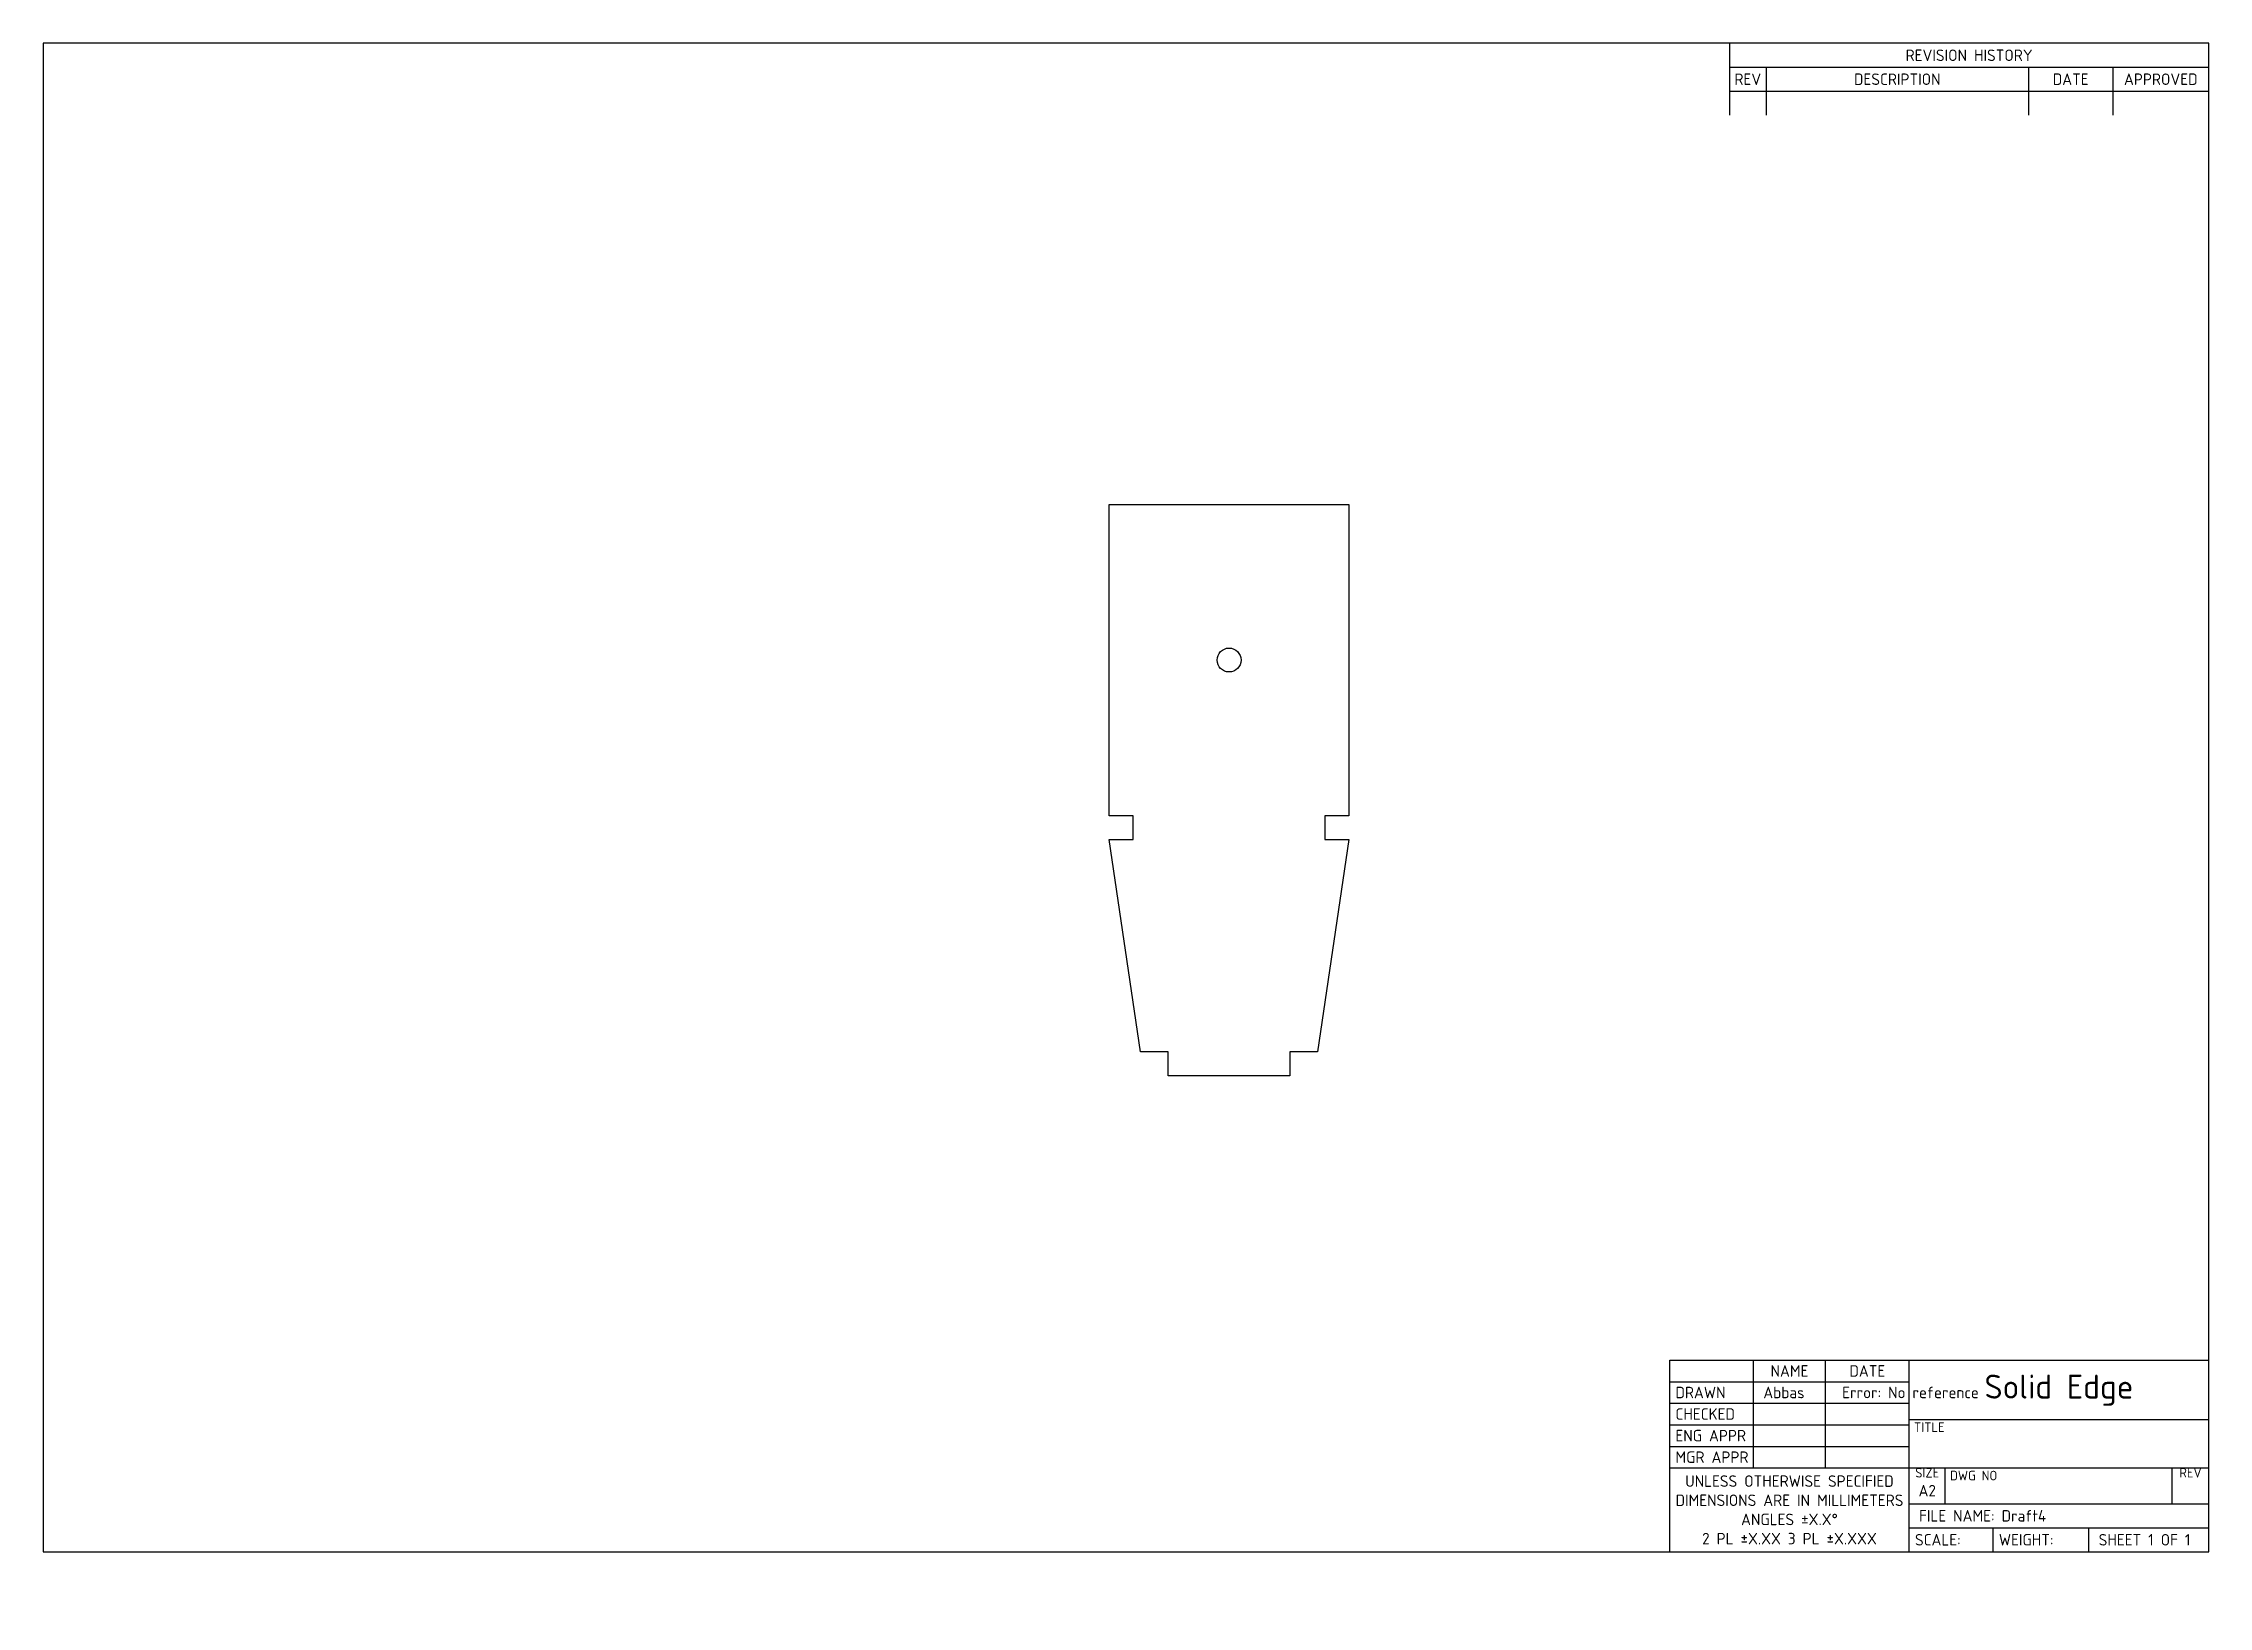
# Model space of a CAD drawing. Header units: millimetres. Extents: x 10 to 584, y -5 to 410.
import ezdxf
from ezdxf.entities.mleader import LeaderData, LeaderLine
from ezdxf.math import Vec2, Vec3

# ---------------------------------------------------------------- set-up
doc = ezdxf.new("R2010")
doc.units = ezdxf.units.MM
doc.layers.add('Default', color=7, linetype='Continuous')
doc.layers.add('FRONT_BULKHEAD', color=7, linetype='Continuous')

# ---------------------------------------------------------------- blocks, each defined once
blk = doc.blocks.new('SE')
at = {"layer": 'FRONT_BULKHEAD', "color": 7, "linetype": 'Continuous'}
for p, q in [((292.57, 205.18), (292.57, 287.73)), ((292.57, 287.73), (356.07, 287.73)), ((356.07, 287.73), (356.07, 205.18)), ((298.92, 205.18), (292.57, 205.18)), ((298.92, 198.83), (298.92, 205.18)), ((349.72, 205.18), (349.72, 198.83)), ((356.07, 205.18), (349.72, 205.18)), ((292.57, 198.83), (298.92, 198.83)), ((300.88, 142.59), (292.57, 198.83)), ((356.07, 198.83), (347.76, 142.59)), ((349.72, 198.83), (356.07, 198.83)), ((308.17, 142.59), (300.88, 142.59)), ((308.17, 136.24), (308.17, 142.59)), ((340.47, 142.59), (340.47, 136.24)), ((347.76, 142.59), (340.47, 142.59)), ((340.47, 136.24), (308.17, 136.24))]:
    blk.add_line(p, q, dxfattribs=at)
blk.add_circle((324.32, 246.46), 3.17, dxfattribs=at)
blk = doc.blocks.new('_DOT')
at = {"color": 0}
blk.add_line((0, 0), (-1, 0), dxfattribs=at)
at = {"color": 0, "const_width": 0.333}
blk.add_lwpolyline([(-0.1665, 0, 1), (0.1665, 0, 1)], format="xyb", close=True, dxfattribs=at)

msp = doc.modelspace()

# ---------------------------------------------------------------- linework, layer by layer
at = {"layer": 'Default', "color": 7, "linetype": 'Continuous'}
for p, q in [((584, 410), (10, 410)), ((10, 410), (10, 10)), ((457, 410), (457, 390.95)), ((584, 10), (584, 410)), ((457, 403.65), (584, 403.65)), ((466.652, 403.65), (466.652, 390.95)), ((536.248, 403.65), (536.248, 390.95)), ((558.6, 403.65), (558.6, 390.95)), ((457, 397.3), (584, 397.3)), ((441.125, 10), (441.125, 60.8)), ((441.125, 60.8), (584, 60.8)), ((463.35, 32.225), (463.35, 60.8)), ((482.4, 32.225), (482.4, 60.8)), ((504.625, 10), (504.625, 60.8)), ((441.125, 55.085), (504.625, 55.085)), ((441.125, 49.37), (504.625, 49.37)), ((441.125, 43.655), (504.625, 43.655)), ((504.625, 45.052), (584, 45.052)), ((441.125, 37.94), (504.625, 37.94)), ((441.125, 32.225), (584, 32.225)), ((514.15, 22.7), (514.15, 32.098)), ((574.348, 22.7), (574.348, 32.098)), ((504.625, 22.7), (584, 22.7)), ((504.625, 16.35), (584, 16.35)), ((526.85, 10), (526.85, 16.35)), ((552.25, 10), (552.25, 16.35)), ((10, 10), (584, 10))]:
    msp.add_line(p, q, dxfattribs=at)

# ---------------------------------------------------------------- block references
at = {"layer": 'Default'}
msp.add_blockref('SE', (0, 0), dxfattribs=at)

# ---------------------------------------------------------------- texts
at = {"layer": 'Default', "char_height": 2.5}
for s, insert, width, attachment_point in [('{\\fSolid Edge ISO|b0||i0||c0|p34;\\C7;\\H3.048;\\W1.;REVISION HISTORY}', (520.5, 406.825), 127, 5), ('{\\fSolid Edge ISO|b0||i0||c0|p34;\\C7;\\H3.048;\\W1.;REV}', (461.826, 400.475), 9.652, 5), ('{\\fSolid Edge ISO|b0||i0||c0|p34;\\C7;\\H3.048;\\W1.;DESCRIPTION}', (501.45, 400.475), 69.596, 5), ('{\\fSolid Edge ISO|b0||i0||c0|p34;\\C7;\\H3.048;\\W1.;DATE}', (547.424, 400.475), 22.352, 5), ('{\\fSolid Edge ISO|b0||i0||c0|p34;\\C7;\\H3.048;\\W1.;APPROVED}', (571.3, 400.475), 25.4, 5), ('{\\fSolid Edge ISO|b0||i0||c0|p34;\\C7;\\H3.048;\\W1.;NAME}', (472.875, 57.9425), 19.05, 5), ('{\\fSolid Edge ISO|b0||i0||c0|p34;\\C7;\\H3.048;\\W1.;DATE}', (493.5125, 57.9425), 22.225, 5), ('{\\fSolid Edge ISO|b0||i0||c0|p34;\\C7;\\H3.048;\\W1.;DRAWN}', (442.649, 52.2275), 20.701, 4), ('{\\fSolid Edge ISO|b1||i0||c0|p34;\\C7;\\H6.35;\\W1.;Solid Edge}', (544.3125, 52.831), 79.375, 5), ('{\\fSolid Edge ISO|b0||i0||c0|p34;\\C7;\\H3.048;\\W1.;CHECKED}', (442.649, 46.5125), 20.701, 4), ('{\\fSolid Edge ISO|b0||i0||c0|p34;\\C7;\\H3.048;\\W1.;ENG APPR}', (442.649, 40.7975), 20.701, 4), ('{\\fSolid Edge ISO|b0||i0||c0|p34;\\C7;\\H2.54;\\W1.;TITLE}', (505.895, 44.3015), 78.105, 1), ('{\\fSolid Edge ISO|b0||i0||c0|p34;\\C7;\\H3.048;\\W1.;MGR APPR}', (442.649, 35.0825), 20.701, 4), ('{\\fSolid Edge ISO|b0||i0||c0|p34;\\C7;\\H3.048;\\W1.;UNLESS OTHERWISE SPECIFIED\\P}{\\fSolid Edge ISO|b0||i0||c0|p34;\\C7;\\H3.048;\\W1.;DIMENSIONS ARE IN MILLIMETERS\\P}{\\fSolid Edge ISO|b0||i0||c0|p34;\\C7;\\H3.048;\\W1.;ANGLES ±X.X°\\P}{\\fSolid Edge ISO|b0||i0||c0|p34;\\C7;\\H3.048;\\W1.;2 PL ±X.XX 3 PL ±X.XXX}', (472.875, 21.1125), 63.5, 5), ('{\\fSolid Edge ISO|b0||i0||c0|p34;\\C7;\\H2.54;\\W1.;SIZE}', (509.3875, 32.225), 9.525, 2), ('{\\fSolid Edge ISO|b0||i0||c0|p34;\\C7;\\H2.54;\\W1.;DWG NO}', (515.42, 31.4745), 58.928, 1), ('{\\fSolid Edge ISO|b0||i0||c0|p34;\\C7;\\H2.54;\\W1.;REV}', (579.174, 32.225), 9.652, 2), ('{\\fSolid Edge ISO|b1||i0||c0|p34;\\C7;\\H3.048;\\W1.;A2}', (509.3875, 26.1925), 9.525, 5), ('{\\fSolid Edge ISO|b0||i0||c0|p34;\\C7;\\H3.048;\\W1.;SCALE:}', (506.149, 13.175), 20.701, 4), ('{\\fSolid Edge ISO|b0||i0||c0|p34;\\C7;\\H3.048;\\W1.;WEIGHT:}', (528.374, 13.175), 23.876, 4)]:
    msp.add_mtext(s, dxfattribs=dict(at, insert=insert, width=width, attachment_point=attachment_point))

# ---------------------------------------------------------------- leaders
at = {"layer": 'Default', "color": 7, "linetype": 'Continuous'}
ml = msp.add_multileader_mtext('Standard', dxfattribs=at)
ml.set_content('\\pxsm0.9;{\\fSolid Edge ISO|c0|p34;\\W1.;Abbas\\P}', color=256)
ml.set_leader_properties(linetype='ByLayer')
ml.set_arrow_properties(name='DOT')
ml.build(insert=Vec2(0, 0))
ml.multileader.update_dxf_attribs({"leader_type": 0, "dogleg_length": 0, "arrow_head_size": 3.048})
ctx = ml.context
ctx.base_point, ctx.char_height, ctx.arrow_head_size, ctx.landing_gap_size = Vec3(463.9408, 53.7515), 3.048, 3.048, 1.0668
ctx.mtext.insert = Vec3(465.9408, 53.7515)
ml = msp.add_multileader_mtext('Standard', dxfattribs=at)
ml.set_content('\\pxsm0.9;{\\fSolid Edge ISO|c0|p34;\\W1.; Error: No reference\\P}', color=256)
ml.set_leader_properties(linetype='ByLayer')
ml.set_arrow_properties(name='DOT')
ml.build(insert=Vec2(0, 0))
ml.multileader.update_dxf_attribs({"leader_type": 0, "dogleg_length": 0, "arrow_head_size": 3.048})
ctx = ml.context
ctx.base_point, ctx.char_height, ctx.arrow_head_size, ctx.landing_gap_size = Vec3(482.9908, 53.7515), 3.048, 3.048, 1.0668
ctx.mtext.insert = Vec3(484.9908, 53.7515)
ml = msp.add_multileader_mtext('Standard', dxfattribs=at)
ml.set_content('\\pxsm0.9;{\\fSolid Edge ISO|c0|p34;\\W1.;FILE NAME: Draft4\\P}', color=256)
ml.set_leader_properties(linetype='ByLayer')
ml.set_arrow_properties(name='DOT')
ml.build(insert=Vec2(0, 0))
ml.multileader.update_dxf_attribs({"leader_type": 0, "dogleg_length": 0, "arrow_head_size": 3.048})
ctx = ml.context
ctx.base_point, ctx.char_height, ctx.arrow_head_size, ctx.landing_gap_size = Vec3(505.2158, 21.049), 3.048, 3.048, 1.0668
ctx.mtext.insert = Vec3(507.2158, 21.049)
ml = msp.add_multileader_mtext('Standard', dxfattribs=at)
ml.set_content('\\pxsm0.9;{\\fSolid Edge ISO|c0|p34;\\W1.;SHEET 1 OF 1\\P}', color=256)
ml.set_leader_properties(linetype='ByLayer')
ml.set_arrow_properties(name='DOT')
ml.build(insert=Vec2(0, 0))
ml.multileader.update_dxf_attribs({"leader_type": 0, "dogleg_length": 0, "arrow_head_size": 3.048})
ctx = ml.context
ctx.base_point, ctx.char_height, ctx.arrow_head_size, ctx.landing_gap_size = Vec3(552.8408, 14.699), 3.048, 3.048, 1.0668
ctx.mtext.insert = Vec3(554.8408, 14.699)

doc.saveas('drawing.dxf')
